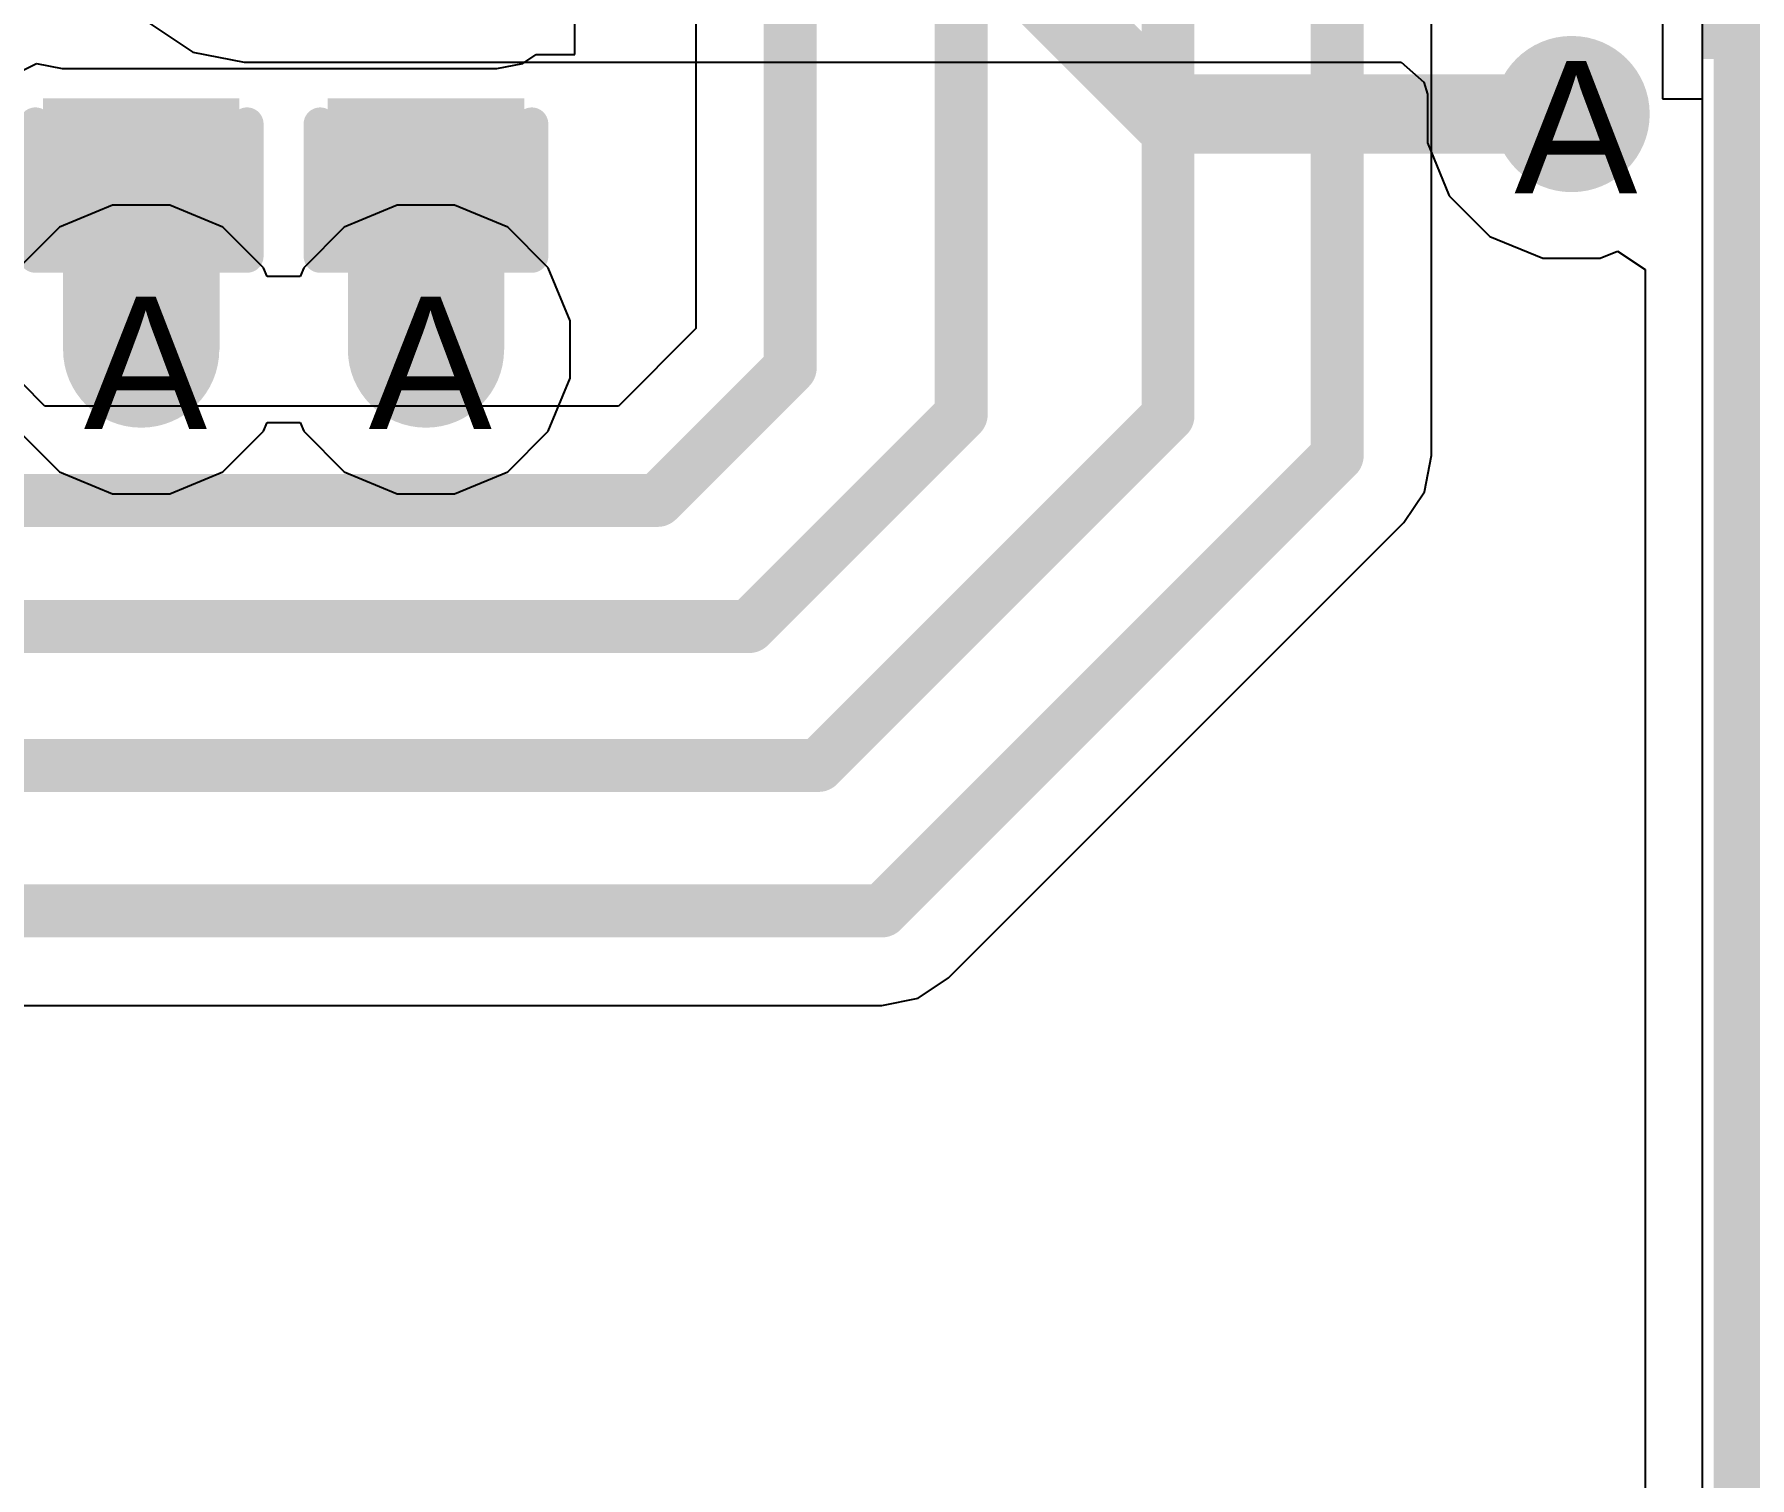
# Model space of a CAD drawing. Header units: inches. Extents: x 0 to 5271, y 0 to 5417.
# Drawn here: x 128.14 to 134.73, y 22.77 to 28.31 of the extents above; entities that cross this region are included whole.
import ezdxf

# ---------------------------------------------------------------- set-up
doc = ezdxf.new("R2010")
doc.units = ezdxf.units.IN
for name, color, linetype in [('Bottom Layer', 5, 'Continuous'), ('Bottom Solder', 6, 'Continuous'), ('Drill Drawing', 1, 'Continuous'), ('L2_GND1', 16, 'Continuous'), ('L3_SIG1', 76, 'Continuous'), ('L4_PWR', 90, 'Continuous'), ('L5_GND2', 156, 'Continuous'), ('L6_SIG2', 130, 'Continuous'), ('L7_GND3', 216, 'Continuous'), ('Top Layer', 1, 'Continuous'), ('Top Overlay', 2, 'Continuous'), ('Top Paste', 8, 'Continuous'), ('Top Solder', 216, 'Continuous'), ('Via Holes', 16, 'Continuous')]:
    doc.layers.add(name, color=color, linetype=linetype)
doc.styles.add('Arial', font='', dxfattribs={"height": 0.2})
doc.styles.get('Arial').set_extended_font_data('Arial')

# ---------------------------------------------------------------- blocks, each defined once
blk = doc.blocks.new('C___0402_189')
at = {"layer": 'Top Layer'}
for points in [[(-0.6985, -0.3175), (-0.6985, 0.3175), (-0.2413, 0.3175), (-0.2413, -0.3175)], [(0.2413, -0.3175), (0.2413, 0.3175), (0.6985, 0.3175), (0.6985, -0.3175)]]:
    blk.add_hatch(color=1, dxfattribs=at).paths.add_polyline_path(points)
at = {"layer": 'Top Paste'}
for points in [[(-0.6985, -0.3175), (-0.6985, 0.3175), (-0.2413, 0.3175), (-0.2413, -0.3175)], [(0.2413, -0.3175), (0.2413, 0.3175), (0.6985, 0.3175), (0.6985, -0.3175)]]:
    blk.add_hatch(color=8, dxfattribs=at).paths.add_polyline_path(points)
at = {"layer": 'Top Solder'}
for points in [[(-0.7585, -0.3775), (-0.7585, 0.3775), (-0.1813, 0.3775), (-0.1813, -0.3775)], [(0.1813, -0.3775), (0.1813, 0.3775), (0.7585, 0.3775), (0.7585, -0.3775)]]:
    blk.add_hatch(color=216, dxfattribs=at).paths.add_polyline_path(points)
at = {"layer": 'Top Overlay'}
for points in [[(-0.7874, 0.4064, 0.127, 0.127, 0), (-0.7874, -0.4064, 0.127, 0.127, 0)], [(-0.7874, 0.4064, 0.127, 0.127, 0), (-0.2794, 0.4064, 0.127, 0.127, 0)], [(0.2794, 0.4064, 0.127, 0.127, 0), (0.7874, 0.4064, 0.127, 0.127, 0)], [(0.7874, 0.4064, 0.127, 0.127, 0), (0.7874, -0.4064, 0.127, 0.127, 0)], [(-0.7874, -0.4064, 0.127, 0.127, 0), (-0.2794, -0.4064, 0.127, 0.127, 0)], [(0.2794, -0.4064, 0.127, 0.127, 0), (0.7874, -0.4064, 0.127, 0.127, 0)]]:
    blk.add_lwpolyline(points, format="xyseb", dxfattribs=at)
for points in [[(-0.8191, 0.4064, 0.0635, 0.0635, 1), (-0.7556, 0.4064, 0.0635, 0.0635, 1)], [(-0.8191, 0.4064, 0.0635, 0.0635, 1), (-0.7556, 0.4064, 0.0635, 0.0635, 1)], [(-0.3111, 0.4064, 0.0635, 0.0635, 1), (-0.2476, 0.4064, 0.0635, 0.0635, 1)], [(0.2477, 0.4064, 0.0635, 0.0635, 1), (0.3112, 0.4064, 0.0635, 0.0635, 1)], [(0.7557, 0.4064, 0.0635, 0.0635, 1), (0.8192, 0.4064, 0.0635, 0.0635, 1)], [(0.7557, 0.4064, 0.0635, 0.0635, 1), (0.8192, 0.4064, 0.0635, 0.0635, 1)], [(-0.8191, -0.4064, 0.0635, 0.0635, 1), (-0.7556, -0.4064, 0.0635, 0.0635, 1)], [(-0.8191, -0.4064, 0.0635, 0.0635, 1), (-0.7556, -0.4064, 0.0635, 0.0635, 1)], [(-0.3111, -0.4064, 0.0635, 0.0635, 1), (-0.2476, -0.4064, 0.0635, 0.0635, 1)], [(0.2477, -0.4064, 0.0635, 0.0635, 1), (0.3112, -0.4064, 0.0635, 0.0635, 1)], [(0.7557, -0.4064, 0.0635, 0.0635, 1), (0.8192, -0.4064, 0.0635, 0.0635, 1)], [(0.7557, -0.4064, 0.0635, 0.0635, 1), (0.8192, -0.4064, 0.0635, 0.0635, 1)]]:
    blk.add_lwpolyline(points, format="xyseb", close=True, dxfattribs=at)
blk = doc.blocks.new('XKNANO_113_B_295')
at = {"layer": 'Bottom Solder'}
blk.add_hatch(color=6, dxfattribs=at).paths.add_polyline_path([(1.9684, -6.0684), (2.9716, -6.0684), (2.9716, -7.4116), (1.9684, -7.4116)])
blk = doc.blocks.new('CAP_0402_304')
at = {"layer": 'Top Layer'}
for points in [[(-0.6985, -0.3176), (-0.6985, 0.3174), (-0.2413, 0.3174), (-0.2413, -0.3176)], [(0.2413, -0.3176), (0.2413, 0.3174), (0.6985, 0.3174), (0.6985, -0.3176)]]:
    blk.add_hatch(color=1, dxfattribs=at).paths.add_polyline_path(points)
at = {"layer": 'Top Paste'}
for points in [[(-0.6985, -0.3176), (-0.6985, 0.3174), (-0.2413, 0.3174), (-0.2413, -0.3176)], [(0.2413, -0.3176), (0.2413, 0.3174), (0.6985, 0.3174), (0.6985, -0.3176)]]:
    blk.add_hatch(color=8, dxfattribs=at).paths.add_polyline_path(points)
at = {"layer": 'Top Solder'}
for points in [[(-0.7585, -0.3776), (-0.7585, 0.3774), (-0.1813, 0.3774), (-0.1813, -0.3776)], [(0.1813, -0.3776), (0.1813, 0.3774), (0.7585, 0.3774), (0.7585, -0.3776)]]:
    blk.add_hatch(color=216, dxfattribs=at).paths.add_polyline_path(points)
at = {"layer": 'Top Overlay'}
for points in [[(-0.7874, -0.4065, 0.127, 0.127, 0), (-0.7874, 0.4063, 0.127, 0.127, 0)], [(-0.2794, 0.4063, 0.127, 0.127, 0), (-0.7874, 0.4063, 0.127, 0.127, 0)], [(0.7874, 0.4063, 0.127, 0.127, 0), (0.2794, 0.4063, 0.127, 0.127, 0)], [(0.7874, -0.4065, 0.127, 0.127, 0), (0.7874, 0.4063, 0.127, 0.127, 0)], [(-0.2794, -0.4065, 0.127, 0.127, 0), (-0.7874, -0.4065, 0.127, 0.127, 0)], [(0.7874, -0.4065, 0.127, 0.127, 0), (0.2794, -0.4065, 0.127, 0.127, 0)]]:
    blk.add_lwpolyline(points, format="xyseb", dxfattribs=at)
for points in [[(-0.8191, 0.4063, 0.0635, 0.0635, 1), (-0.7556, 0.4063, 0.0635, 0.0635, 1)], [(-0.8191, 0.4063, 0.0635, 0.0635, 1), (-0.7556, 0.4063, 0.0635, 0.0635, 1)], [(-0.3111, 0.4063, 0.0635, 0.0635, 1), (-0.2476, 0.4063, 0.0635, 0.0635, 1)], [(0.2477, 0.4063, 0.0635, 0.0635, 1), (0.3112, 0.4063, 0.0635, 0.0635, 1)], [(0.7557, 0.4063, 0.0635, 0.0635, 1), (0.8192, 0.4063, 0.0635, 0.0635, 1)], [(0.7557, 0.4063, 0.0635, 0.0635, 1), (0.8192, 0.4063, 0.0635, 0.0635, 1)], [(-0.8191, -0.4065, 0.0635, 0.0635, 1), (-0.7556, -0.4065, 0.0635, 0.0635, 1)], [(-0.8191, -0.4065, 0.0635, 0.0635, 1), (-0.7556, -0.4065, 0.0635, 0.0635, 1)], [(-0.3111, -0.4065, 0.0635, 0.0635, 1), (-0.2476, -0.4065, 0.0635, 0.0635, 1)], [(0.2477, -0.4065, 0.0635, 0.0635, 1), (0.3112, -0.4065, 0.0635, 0.0635, 1)], [(0.7557, -0.4065, 0.0635, 0.0635, 1), (0.8192, -0.4065, 0.0635, 0.0635, 1)], [(0.7557, -0.4065, 0.0635, 0.0635, 1), (0.8192, -0.4065, 0.0635, 0.0635, 1)]]:
    blk.add_lwpolyline(points, format="xyseb", close=True, dxfattribs=at)

msp = doc.modelspace()

# ---------------------------------------------------------------- hatches: boundary and pattern name
at = {"layer": 'Bottom Layer'}
h = msp.add_hatch(color=5, dxfattribs=at)
edge = h.paths.add_edge_path()
edge.add_arc((134.0432, 28.0035), 0.3, 0, 360)
h = msp.add_hatch(color=5, dxfattribs=at)
edge = h.paths.add_edge_path()
edge.add_arc((128.5493, 27.0989), 0.3, 0, 360)
h = msp.add_hatch(color=5, dxfattribs=at)
edge = h.paths.add_edge_path()
edge.add_arc((129.6431, 27.0989), 0.3, 0, 360)
at = {"layer": 'L2_GND1'}
h = msp.add_hatch(color=16, dxfattribs=at)
edge = h.paths.add_edge_path()
edge.add_arc((134.0432, 28.0035), 0.3, 0, 360)
h = msp.add_hatch(color=16, dxfattribs=at)
edge = h.paths.add_edge_path()
edge.add_arc((128.5493, 27.0989), 0.3, 0, 360)
h = msp.add_hatch(color=16, dxfattribs=at)
edge = h.paths.add_edge_path()
edge.add_arc((129.6431, 27.0989), 0.3, 0, 360)
at = {"layer": 'L3_SIG1'}
h = msp.add_hatch(color=76, dxfattribs=at)
edge = h.paths.add_edge_path()
edge.add_arc((134.0432, 28.0035), 0.3, 0, 360)
h = msp.add_hatch(color=76, dxfattribs=at)
edge = h.paths.add_edge_path()
edge.add_arc((128.5493, 27.0989), 0.3, 0, 360)
h = msp.add_hatch(color=76, dxfattribs=at)
edge = h.paths.add_edge_path()
edge.add_arc((129.6431, 27.0989), 0.3, 0, 360)
at = {"layer": 'L4_PWR'}
h = msp.add_hatch(color=90, dxfattribs=at)
edge = h.paths.add_edge_path()
edge.add_arc((134.0432, 28.0035), 0.3, 0, 360)
h = msp.add_hatch(color=90, dxfattribs=at)
edge = h.paths.add_edge_path()
edge.add_arc((128.5493, 27.0989), 0.3, 0, 360)
h = msp.add_hatch(color=90, dxfattribs=at)
edge = h.paths.add_edge_path()
edge.add_arc((129.6431, 27.0989), 0.3, 0, 360)
at = {"layer": 'L5_GND2'}
h = msp.add_hatch(color=156, dxfattribs=at)
edge = h.paths.add_edge_path()
edge.add_arc((134.0432, 28.0035), 0.3, 0, 360)
h = msp.add_hatch(color=156, dxfattribs=at)
edge = h.paths.add_edge_path()
edge.add_arc((128.5493, 27.0989), 0.3, 0, 360)
h = msp.add_hatch(color=156, dxfattribs=at)
edge = h.paths.add_edge_path()
edge.add_arc((129.6431, 27.0989), 0.3, 0, 360)
at = {"layer": 'L6_SIG2'}
h = msp.add_hatch(color=130, dxfattribs=at)
edge = h.paths.add_edge_path()
edge.add_arc((134.0432, 28.0035), 0.3, 0, 360)
h = msp.add_hatch(color=130, dxfattribs=at)
edge = h.paths.add_edge_path()
edge.add_arc((128.5493, 27.0989), 0.3, 0, 360)
h = msp.add_hatch(color=130, dxfattribs=at)
edge = h.paths.add_edge_path()
edge.add_arc((129.6431, 27.0989), 0.3, 0, 360)
at = {"layer": 'L7_GND3'}
h = msp.add_hatch(color=216, dxfattribs=at)
edge = h.paths.add_edge_path()
edge.add_arc((134.0432, 28.0035), 0.3, 0, 360)
h = msp.add_hatch(color=216, dxfattribs=at)
edge = h.paths.add_edge_path()
edge.add_arc((128.5493, 27.0989), 0.3, 0, 360)
h = msp.add_hatch(color=216, dxfattribs=at)
edge = h.paths.add_edge_path()
edge.add_arc((129.6431, 27.0989), 0.3, 0, 360)
at = {"layer": 'Top Layer'}
h = msp.add_hatch(color=1, dxfattribs=at)
edge = h.paths.add_edge_path()
edge.add_arc((134.0432, 28.0035), 0.3, 0, 360)
for points in [[(128.2493, 27.0989), (128.8504, 27.0989), (128.8504, 27.8765), (128.2493, 27.8765)], [(129.3431, 27.0989), (129.9442, 27.0989), (129.9442, 27.8765), (129.3431, 27.8765)]]:
    msp.add_hatch(color=1, dxfattribs=at).paths.add_polyline_path(points)
h = msp.add_hatch(color=1, dxfattribs=at)
edge = h.paths.add_edge_path()
edge.add_arc((128.5493, 27.0989), 0.3, 0, 360)
h = msp.add_hatch(color=1, dxfattribs=at)
edge = h.paths.add_edge_path()
edge.add_arc((129.6431, 27.0989), 0.3, 0, 360)
at = {"layer": 'Via Holes'}
h = msp.add_hatch(color=7, dxfattribs=at)
edge = h.paths.add_edge_path()
edge.add_arc((134.0432, 28.0035), 0.15, 0, 360)
h = msp.add_hatch(color=7, dxfattribs=at)
edge = h.paths.add_edge_path()
edge.add_arc((128.5493, 27.0989), 0.15, 0, 360)
h = msp.add_hatch(color=7, dxfattribs=at)
edge = h.paths.add_edge_path()
edge.add_arc((129.6431, 27.0989), 0.15, 0, 360)

# ---------------------------------------------------------------- linework, layer by layer
at = {"layer": 'Bottom Layer'}
for p, q in [((134.5444, 38.354), (134.5444, 11.4664)), ((134.3929, 28.3534), (134.3929, 28.062)), ((134.3929, 28.062), (134.5444, 28.062)), ((134.5444, 28.062), (134.5444, 22.455))]:
    msp.add_line(p, q, dxfattribs=at)
at = {"layer": 'L4_PWR'}
for p, q in [((128.5791, 28.3539), (128.6626, 28.2981)), ((128.6626, 28.2981), (128.7471, 28.2417)), ((128.7471, 28.2417), (128.7471, 28.2417)), ((128.7471, 28.2417), (128.7471, 28.2417)), ((128.7471, 28.2417), (128.8467, 28.2218)), ((128.8467, 28.2218), (128.9453, 28.2022)), ((128.9453, 28.2022), (133.3884, 28.2022)), ((133.3884, 28.2022), (133.4751, 28.126)), ((133.4751, 28.126), (133.4892, 28.0802)), ((133.4892, 28.0802), (133.4892, 27.8933)), ((133.4892, 27.8933), (133.5735, 27.6896)), ((133.5735, 27.6896), (133.7293, 27.5338)), ((128.4391, 27.6529), (128.2355, 27.5686)), ((128.6595, 27.6529), (128.4391, 27.6529)), ((128.8632, 27.5686), (128.6595, 27.6529)), ((129.5329, 27.6529), (129.3293, 27.5685)), ((129.7533, 27.6529), (129.5329, 27.6529)), ((129.9569, 27.5685), (129.7533, 27.6529)), ((128.2355, 27.5686), (128.0797, 27.4127)), ((129.019, 27.4127), (128.8632, 27.5686)), ((129.3293, 27.5685), (129.1735, 27.4127)), ((130.1128, 27.4127), (129.9569, 27.5685)), ((133.7293, 27.5338), (133.933, 27.4495)), ((134.1534, 27.4495), (134.2196, 27.4769)), ((134.2196, 27.4769), (134.3252, 27.4063)), ((129.0327, 27.3796), (129.019, 27.4127)), ((129.1735, 27.4127), (129.1597, 27.3796)), ((130.1971, 27.2091), (130.1128, 27.4127)), ((133.933, 27.4495), (134.1534, 27.4495)), ((129.1597, 27.3796), (129.0327, 27.3796)), ((134.3252, 27.4063), (134.3252, 20.2856)), ((130.1971, 26.9887), (130.1971, 27.2091)), ((130.1128, 26.785), (130.1971, 26.9887)), ((129.019, 26.7851), (129.0327, 26.8182)), ((129.0327, 26.8182), (129.1597, 26.8182)), ((129.1597, 26.8182), (129.1735, 26.785)), ((128.0797, 26.7851), (128.2355, 26.6293)), ((128.8632, 26.6293), (129.019, 26.7851)), ((129.1735, 26.785), (129.3293, 26.6292)), ((129.9569, 26.6292), (130.1128, 26.785)), ((128.2355, 26.6293), (128.4391, 26.5449)), ((128.6595, 26.5449), (128.8632, 26.6293)), ((129.3293, 26.6292), (129.5329, 26.5449)), ((129.7533, 26.5449), (129.9569, 26.6292)), ((128.4391, 26.5449), (128.6595, 26.5449)), ((129.5329, 26.5449), (129.7533, 26.5449))]:
    msp.add_line(p, q, dxfattribs=at)
msp.add_lwpolyline([(134.8432, 18.2152, 0.508, 0.508, 0), (134.8432, 34.439, 0.508, 0.508, 0)], format="xyseb", dxfattribs=at)
at = {"layer": 'L6_SIG2'}
for p, q in [((130.6796, 33.3415), (130.6796, 27.1793)), ((133.5056, 26.6916), (133.5056, 31.3381)), ((130.6796, 27.1793), (130.3823, 26.882)), ((128.1792, 26.882), (128.0034, 27.0578)), ((130.3823, 26.882), (128.1792, 26.882)), ((133.478, 26.5529), (133.5056, 26.6916)), ((133.3994, 26.4353), (133.478, 26.5529)), ((131.6506, 24.6864), (133.3994, 26.4353)), ((133.3994, 26.4353), (133.3994, 26.4353)), ((131.5329, 24.6078), (131.6506, 24.6864)), ((126.6952, 24.5802), (131.3942, 24.5802)), ((131.3942, 24.5802), (131.5329, 24.6078)), ((131.3942, 24.5802), (131.3942, 24.5802))]:
    msp.add_line(p, q, dxfattribs=at)
for points in [[(131.0422, 27.0292, 0.2032, 0.2032, 0), (131.0422, 33.4242, 0.2032, 0.2032, 0)], [(133.143, 26.6916, 0.2032, 0.2032, 0), (133.143, 32.3618, 0.2032, 0.2032, 0)], [(132.493, 26.8442, 0.2032, 0.2032, 0), (132.493, 31.933, 0.2032, 0.2032, 0)], [(131.699, 26.8497, 0.2032, 0.2032, 0), (131.699, 31.806, 0.2032, 0.2032, 0)], [(130.5325, 26.5195, 0.2032, 0.2032, 0), (131.0422, 27.0292, 0.2032, 0.2032, 0)], [(130.8843, 26.035, 0.2032, 0.2032, 0), (131.699, 26.8497, 0.2032, 0.2032, 0)], [(131.1504, 25.5016, 0.2032, 0.2032, 0), (132.493, 26.8442, 0.2032, 0.2032, 0)], [(131.3942, 24.9428, 0.2032, 0.2032, 0), (133.143, 26.6916, 0.2032, 0.2032, 0)], [(128.029, 26.5195, 0.2032, 0.2032, 0), (130.5325, 26.5195, 0.2032, 0.2032, 0)], [(127.4134, 26.035, 0.2032, 0.2032, 0), (130.8843, 26.035, 0.2032, 0.2032, 0)], [(127.0725, 25.5016, 0.2032, 0.2032, 0), (131.1504, 25.5016, 0.2032, 0.2032, 0)], [(126.6952, 24.9428, 0.2032, 0.2032, 0), (131.3942, 24.9428, 0.2032, 0.2032, 0)]]:
    msp.add_lwpolyline(points, format="xyseb", dxfattribs=at)
for points in [[(130.9914, 27.0292, 0.1016, 0.1016, 1), (131.093, 27.0292, 0.1016, 0.1016, 1)], [(130.9914, 27.0292, 0.1016, 0.1016, 1), (131.093, 27.0292, 0.1016, 0.1016, 1)], [(131.6482, 26.8497, 0.1016, 0.1016, 1), (131.7498, 26.8497, 0.1016, 0.1016, 1)], [(131.6482, 26.8497, 0.1016, 0.1016, 1), (131.7498, 26.8497, 0.1016, 0.1016, 1)], [(132.4422, 26.8442, 0.1016, 0.1016, 1), (132.5438, 26.8442, 0.1016, 0.1016, 1)], [(132.4422, 26.8442, 0.1016, 0.1016, 1), (132.5438, 26.8442, 0.1016, 0.1016, 1)], [(133.0922, 26.6916, 0.1016, 0.1016, 1), (133.1938, 26.6916, 0.1016, 0.1016, 1)], [(133.0922, 26.6916, 0.1016, 0.1016, 1), (133.1938, 26.6916, 0.1016, 0.1016, 1)], [(130.4817, 26.5195, 0.1016, 0.1016, 1), (130.5833, 26.5195, 0.1016, 0.1016, 1)], [(130.4817, 26.5195, 0.1016, 0.1016, 1), (130.5833, 26.5195, 0.1016, 0.1016, 1)], [(130.8335, 26.035, 0.1016, 0.1016, 1), (130.9351, 26.035, 0.1016, 0.1016, 1)], [(130.8335, 26.035, 0.1016, 0.1016, 1), (130.9351, 26.035, 0.1016, 0.1016, 1)], [(131.0996, 25.5016, 0.1016, 0.1016, 1), (131.2012, 25.5016, 0.1016, 0.1016, 1)], [(131.0996, 25.5016, 0.1016, 0.1016, 1), (131.2012, 25.5016, 0.1016, 0.1016, 1)], [(131.3434, 24.9428, 0.1016, 0.1016, 1), (131.445, 24.9428, 0.1016, 0.1016, 1)], [(131.3434, 24.9428, 0.1016, 0.1016, 1), (131.445, 24.9428, 0.1016, 0.1016, 1)]]:
    msp.add_lwpolyline(points, format="xyseb", close=True, dxfattribs=at)
at = {"layer": 'Top Layer'}
for p, q in [((130.2146, 28.2321), (130.2146, 29.1973)), ((130.0149, 28.198), (130.066, 28.2321)), ((130.066, 28.2321), (130.2146, 28.2321)), ((128.0209, 28.1332), (128.1471, 28.198)), ((128.1471, 28.198), (128.2462, 28.1782)), ((128.2462, 28.1782), (129.9158, 28.1782)), ((129.9158, 28.1782), (130.0149, 28.198))]:
    msp.add_line(p, q, dxfattribs=at)
for points in [[(131.8432, 28.6535, 0.3048, 0.3048, 0), (132.493, 28.0037, 0.3048, 0.3048, 0)], [(132.493, 28.0037, 0.3048, 0.3048, 0), (134.043, 28.0037, 0.3048, 0.3048, 0)], [(134.043, 28.0037, 0.254, 0.254, 0), (134.0432, 28.0035, 0.254, 0.254, 0)]]:
    msp.add_lwpolyline(points, format="xyseb", dxfattribs=at)
for points in [[(132.4168, 28.0037, 0.1524, 0.1524, 1), (132.5692, 28.0037, 0.1524, 0.1524, 1)], [(132.4168, 28.0037, 0.1524, 0.1524, 1), (132.5692, 28.0037, 0.1524, 0.1524, 1)], [(133.9668, 28.0037, 0.1524, 0.1524, 1), (134.1192, 28.0037, 0.1524, 0.1524, 1)], [(133.9795, 28.0037, 0.127, 0.127, 1), (134.1065, 28.0037, 0.127, 0.127, 1)], [(133.9797, 28.0035, 0.127, 0.127, 1), (134.1067, 28.0035, 0.127, 0.127, 1)]]:
    msp.add_lwpolyline(points, format="xyseb", close=True, dxfattribs=at)

# ---------------------------------------------------------------- block references
for name, p, rotation in [('XKNANO_113_B_295', (141.957, 31.186), 270), ('C___0402_189', (128.5494, 28.2448), 90), ('CAP_0402_304', (129.6432, 28.2448), 270)]:
    msp.add_blockref(name, p, dxfattribs=dict(rotation=rotation))

# ---------------------------------------------------------------- texts
at = {"layer": 'Drill Drawing', "style": 'Arial'}
for p in [(133.8231, 27.6987), (128.3293, 26.7942), (129.423, 26.7941)]:
    msp.add_text('A', height=0.508, dxfattribs=at).set_placement(p)

doc.saveas('drawing.dxf')
